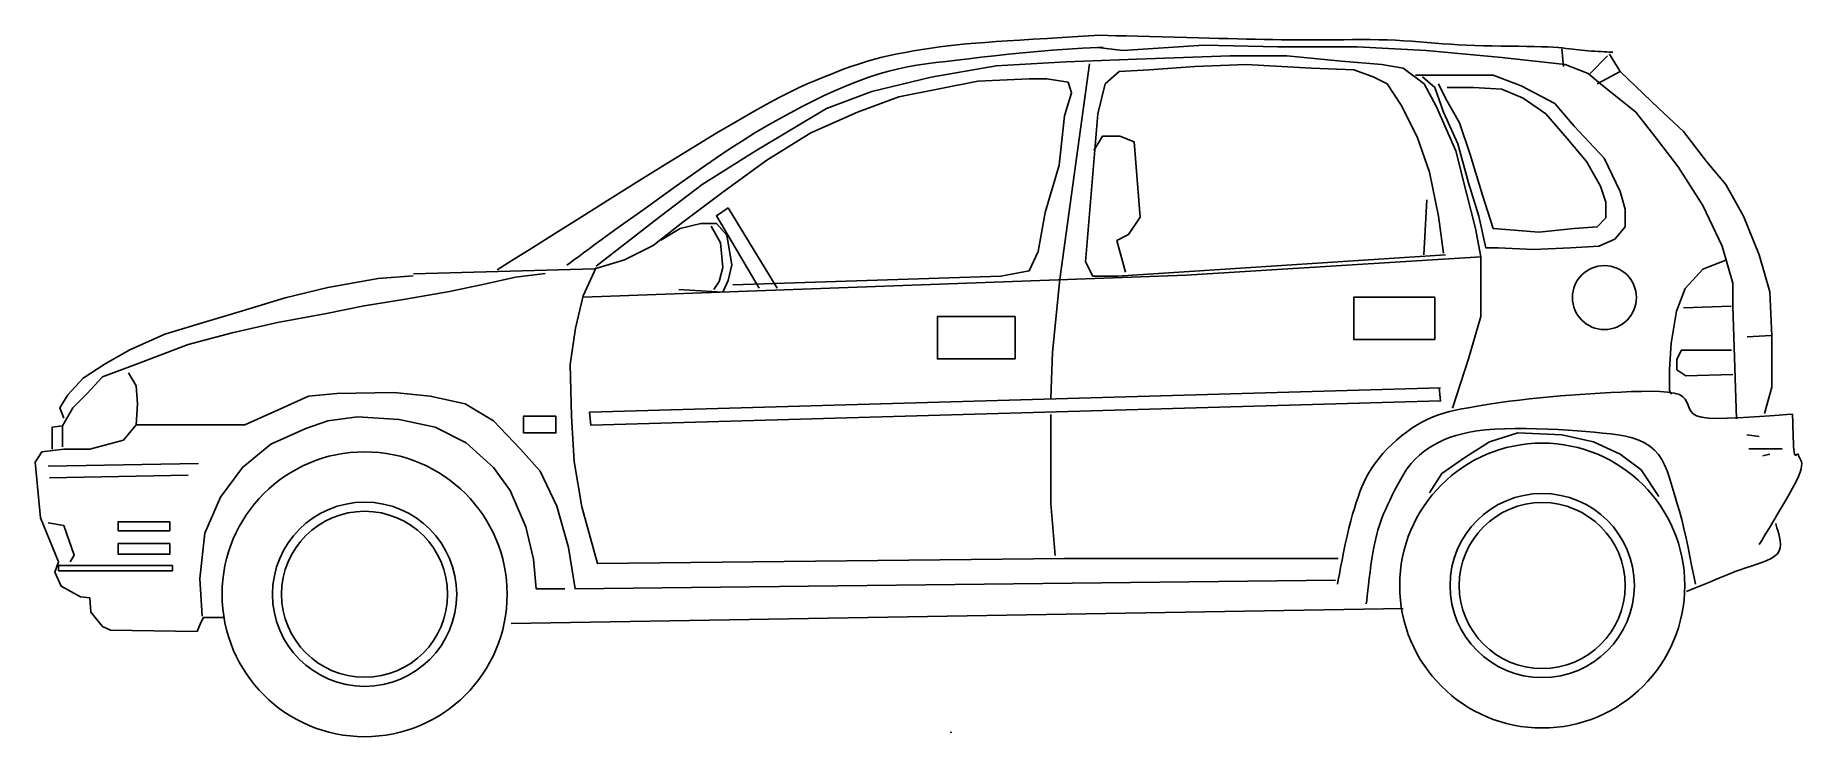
# Model space of a CAD drawing. Extents: x 52039 to 55746, y 63126 to 64599.
import ezdxf

# ---------------------------------------------------------------- set-up
doc = ezdxf.new("R2010")
doc.units = 0
doc.header["$LTSCALE"] = 32258
doc.header["$MEASUREMENT"] = 0
doc.layers.get('0').update_dxf_attribs({"linetype": 'CONTINUOUS'})

msp = doc.modelspace()

# ---------------------------------------------------------------- linework, layer by layer
at = {"linetype": 'CONTINUOUS'}
for p, q in [((55242.313, 64571.134), (55246.014, 64534.12)), ((55338.549, 64556.329), (55301.535, 64519.315)), ((54958.954, 64253.767), (54952.875, 64138.266)), ((53492.545, 64236.755), (53595.767, 64068.341)), ((54454.133, 64095.504), (55072.048, 64134.369)), ((54454.133, 64095.504), (53188.314, 64049.326)), ((55597.647, 64030.73), (55497.709, 64027.029)), ((55601.348, 64030.73), (55608.751, 63793.84)), ((55682.013, 63968.96), (55631.069, 63965.776)), ((55656.869, 63756.826), (55630.96, 63760.528)), ((55704.987, 63730.917), (55634.661, 63730.917)), ((52065.695, 63694.579), (52380.792, 63700.012)), ((55679.078, 63719.812), (55664.272, 63716.111)), ((52068.412, 63670.132), (52359.061, 63675.565)), ((54198.448, 63500.325), (54773.22, 63500.325)), ((54767.27, 63455.083), (53169.897, 63436.775)), ((54909.157, 63395.582), (53037.164, 63363.543))]:
    msp.add_line(p, q, dxfattribs=at)
at = {"linetype": 'CONTINUOUS', "flags": 128}
for points in [[(54275.6, 64599.392), (54260.755, 64598.686), (54226.786, 64596.845), (54193.99, 64594.905), (54162.588, 64592.945), (54132.768, 64591.034), (54104.739, 64589.233), (54078.779, 64587.592), (54054.82, 64586.039), (54032.562, 64584.517), (54011.716, 64582.955), (53991.995, 64581.313), (53973.1, 64579.522), (53954.753, 64577.532), (53936.634, 64575.274), (53918.475, 64572.697), (53899.968, 64569.731), (53881.749, 64566.617), (53864.436, 64563.533), (53847.81, 64560.359), (53831.602, 64556.985), (53815.562, 64553.284), (53799.463, 64549.145), (53783.036, 64544.448), (53766.031, 64539.075), (53748.221, 64532.926), (53729.325, 64525.852), (53710.639, 64518.618), (53693.098, 64511.733), (53676.003, 64504.788), (53658.651, 64497.345), (53640.353, 64488.987), (53620.393, 64479.286), (53598.075, 64467.824), (53572.693, 64454.172), (53543.549, 64437.904), (53509.928, 64418.591), (53468.904, 64394.283), (53419.562, 64364.304), (53364.25, 64330.205), (53305.316, 64293.549), (53245.129, 64255.879), (53186.045, 64218.735), (53130.405, 64183.691), (53080.575, 64152.279), (53038.905, 64126.051), (53007.751, 64106.559)], [(54275.6, 64599.392), (54289.252, 64599.024), (54307.003, 64598.537), (54328.077, 64597.95), (54351.678, 64597.303), (54377.021, 64596.606), (54403.309, 64595.89), (54429.746, 64595.184), (54455.536, 64594.507), (54479.904, 64593.88), (54502.033, 64593.343), (54522.46, 64592.865), (54542.26, 64592.398), (54561.553, 64591.95), (54580.439, 64591.522), (54599.005, 64591.114), (54617.373, 64590.746), (54635.631, 64590.408), (54653.889, 64590.109), (54672.247, 64589.86), (54690.804, 64589.641), (54709.55, 64589.542), (54728.355, 64589.592), (54747.181, 64589.721), (54765.996, 64589.91), (54784.732, 64590.109), (54803.358, 64590.268), (54821.835, 64590.348), (54840.104, 64590.298), (54858.143, 64590.079), (54875.874, 64589.641), (54893.266, 64588.955), (54910.321, 64588.02), (54927.087, 64586.895), (54943.663, 64585.651), (54960.081, 64584.328), (54976.439, 64582.985), (54992.786, 64581.681), (55009.184, 64580.467), (55025.721, 64579.403), (55042.437, 64578.537), (55059.73, 64577.89), (55077.739, 64577.383), (55096.167, 64577.005), (55114.724, 64576.706), (55133.121, 64576.458), (55151.081, 64576.229), (55168.314, 64575.99), (55184.513, 64575.701), (55199.408, 64575.323), (55212.701, 64574.836), (55224.313, 64574.229), (55234.472, 64573.542), (55243.407, 64572.776), (55251.347, 64571.97), (55258.511, 64571.134), (55265.118, 64570.309), (55271.396, 64569.503), (55277.555, 64568.736), (55283.824, 64568.05), (55290.431, 64567.433), (55297.376, 64566.906), (55304.41, 64566.398), (55311.425, 64565.94), (55318.301, 64565.513), (55324.907, 64565.125), (55331.126, 64564.776), (55336.828, 64564.458), (55341.902, 64564.179), (55346.22, 64563.941), (55349.653, 64563.732)], [(54279.978, 64573.99), (54268.327, 64573.622), (54236.576, 64572.159), (54204.726, 64570.269), (54172.996, 64568.02), (54141.614, 64565.473), (54110.789, 64562.677), (54080.74, 64559.702), (54051.695, 64556.587), (54023.875, 64553.413), (53997.478, 64550.229), (53972.901, 64547.274), (53950.096, 64544.618), (53928.704, 64542.07), (53908.356, 64539.434), (53888.695, 64536.518), (53869.352, 64533.155), (53849.959, 64529.125), (53830.159, 64524.26), (53809.572, 64518.36), (53787.831, 64511.225), (53765.265, 64502.997), (53742.4, 64493.912), (53719.236, 64484.012), (53695.784, 64473.316), (53672.043, 64461.863), (53648.004, 64449.685), (53623.676, 64436.799), (53599.06, 64423.238), (53574.145, 64409.039), (53548.932, 64394.213), (53522.674, 64378.035), (53494.913, 64360.055), (53466.188, 64340.732), (53436.994, 64320.583), (53407.851, 64300.057), (53379.265, 64279.659), (53351.763, 64259.869), (53325.833, 64241.163), (53302.003, 64224.029), (53280.779, 64208.944), (53261.815, 64195.522), (53244.352, 64183.015), (53228.373, 64171.433), (53213.816, 64160.776), (53200.642, 64151.055), (53188.812, 64142.25), (53178.275, 64134.379), (53169.001, 64127.434), (53160.932, 64121.414), (53154.016, 64116.31)], [(54202.1, 64543.623), (54054.83, 64535.553), (53919.012, 64511.106), (53794.06, 64481.226), (53698.988, 64445.914), (53549.589, 64356.274), (53438.218, 64285.649), (53337.713, 64209.591), (53215.478, 64114.519)], [(54202.1, 64543.623), (54350.275, 64548.926), (54546.449, 64556.329), (54664.894, 64556.329), (54779.637, 64545.225), (54864.77, 64537.822), (54909.186, 64530.419), (54953.603, 64497.106), (54979.513, 64448.988), (55020.229, 64356.453), (55042.437, 64267.62), (55060.944, 64193.592), (55072.048, 64134.369), (55072.048, 64008.522), (55046.138, 63919.688), (55012.826, 63816.049)], [(55249.715, 64537.822), (55116.465, 64552.627), (54957.305, 64567.433), (54812.95, 64574.836), (54646.387, 64574.836), (54490.928, 64578.537), (54320.664, 64567.433), (54268.327, 64573.622)], [(55342.25, 64560.03), (55364.459, 64523.016), (55316.34, 64497.106)], [(54124.49, 64508.151), (54016.801, 64502.957), (53935.31, 64486.659), (53851.103, 64470.361), (53764.18, 64437.765), (53666.392, 64394.303), (53574.036, 64337.26), (53484.396, 64272.067), (53397.473, 64206.875), (53334.997, 64157.981), (53275.237, 64128.101), (53212.761, 64109.086), (52832.472, 64098.221)], [(54124.49, 64508.151), (54161.504, 64508.211), (54205.92, 64500.808), (54213.323, 64478.599), (54198.518, 64430.481), (54187.413, 64326.842), (54157.802, 64226.904), (54142.997, 64145.473), (54124.49, 64104.758), (54065.267, 64093.654), (53502.655, 64075.147)], [(54251.103, 64539.529), (54188.683, 64086.984), (54173.078, 63934.055), (54169.957, 63837.304)], [(54994.319, 64141.772), (54983.215, 64219.501), (54964.708, 64312.036), (54938.798, 64386.064), (54905.485, 64452.69), (54875.874, 64497.106), (54846.263, 64511.912), (54805.547, 64526.718), (54716.714, 64530.419), (54579.762, 64537.822), (54472.421, 64534.12), (54376.185, 64526.718), (54313.261, 64523.016), (54283.65, 64497.106), (54268.844, 64434.183), (54242.934, 64123.265), (54257.74, 64093.654), (54309.56, 64093.654), (54998.02, 64138.071)], [(54935.096, 64515.613), (55012.826, 64515.613), (55097.958, 64515.613), (55157.18, 64493.405), (55227.507, 64456.391), (55268.222, 64408.273), (55331.146, 64341.648), (55364.459, 64271.321), (55375.563, 64234.307), (55375.563, 64197.293), (55353.355, 64171.383), (55320.042, 64156.578), (55260.82, 64152.876), (55183.09, 64149.175), (55109.062, 64152.876), (55083.152, 64152.876), (55068.347, 64219.501), (55046.138, 64289.828), (55023.93, 64371.259), (54994.319, 64437.884), (54975.812, 64489.704), (54949.902, 64511.912)], [(55249.715, 64537.822), (55297.833, 64519.315), (55323.743, 64497.106), (55397.771, 64437.884), (55438.487, 64386.064), (55486.605, 64323.141), (55538.424, 64241.71), (55579.14, 64156.578), (55601.348, 64078.848), (55601.348, 64027.029)], [(55364.459, 64523.016), (55445.89, 64445.287), (55497.709, 64397.169), (55545.827, 64334.245), (55586.543, 64286.127), (55623.557, 64219.501), (55656.869, 64138.071), (55679.078, 64060.341), (55682.779, 63967.806), (55682.779, 63860.466), (55667.974, 63804.945)], [(55001.722, 64489.704), (55057.243, 64489.704), (55116.465, 64486.002), (55160.882, 64467.495), (55209, 64434.183), (55253.417, 64382.363), (55294.132, 64334.245), (55323.743, 64282.425), (55334.847, 64249.113), (55334.847, 64215.8), (55316.34, 64197.293), (55268.222, 64193.592), (55194.194, 64186.189), (55142.375, 64189.89), (55097.958, 64193.592), (55075.749, 64263.918), (55049.84, 64349.05), (55027.631, 64415.676), (54998.02, 64467.495), (54983.215, 64497.106)], [(54259.869, 64357.11), (54278.106, 64387.505), (54314.58, 64387.505), (54344.975, 64375.347), (54357.133, 64217.293), (54332.817, 64180.819), (54308.501, 64168.661), (54326.738, 64101.792)], [(53492.545, 64236.755), (53468.098, 64220.457), (53557.738, 64068.341)], [(53351.295, 64168.846), (53392.04, 64193.293), (53435.502, 64204.158), (53468.098, 64204.158), (53489.829, 64179.711), (53500.694, 64117.235), (53492.545, 64084.639), (53481.68, 64060.192), (53389.324, 64065.625)], [(53457.233, 64198.726), (53476.247, 64163.413), (53481.68, 64111.803), (53473.531, 64081.923), (53462.665, 64065.625)], [(52095.575, 63735.324), (52095.575, 63778.786), (52117.306, 63816.815), (52147.186, 63846.695), (52179.782, 63882.007), (52215.095, 63895.589), (52244.974, 63906.454), (52359.061, 63949.916), (52451.417, 63974.363), (52546.489, 63996.094), (52649.711, 64015.108), (52728.485, 64031.407), (52815.408, 64044.988), (52907.764, 64061.286), (52983.822, 64077.585), (53046.298, 64091.166), (53108.774, 64099.315)], [(54198.448, 63500.325), (53218.194, 63489.758), (53185.598, 63609.278), (53169.3, 63704.35), (53163.867, 63799.422), (53161.151, 63908.076), (53172.016, 63984.134), (53188.314, 64052.043), (53215.478, 64111.803)], [(55586.543, 64126.966), (55538.424, 64108.459), (55501.41, 64067.744), (55482.904, 64019.626), (55471.799, 63953.001), (55468.098, 63897.48), (55468.098, 63853.063), (55471.799, 63845.66)], [(52831.706, 64093.883), (52758.365, 64088.45), (52652.427, 64069.435), (52562.787, 64047.705), (52473.148, 64020.541), (52391.657, 63996.094), (52310.167, 63971.647), (52236.825, 63939.051), (52185.215, 63909.171), (52139.037, 63879.291), (52106.441, 63843.978), (52090.143, 63816.815), (52098.292, 63795.084)], [(54975.812, 64049.237), (54975.812, 63960.403), (54805.547, 63960.403), (54805.547, 64049.237), (54975.812, 64049.237)], [(54094.878, 64008.522), (54094.878, 63919.688), (53932.017, 63919.688), (53932.017, 64008.522), (54094.878, 64008.522)], [(55598.274, 63938.155), (55493.202, 63938.155), (55483.65, 63919.051), (55483.65, 63896.763), (55502.754, 63884.027), (55601.458, 63887.211)], [(52234.109, 63890.156), (52250.407, 63862.993), (52253.124, 63824.964), (52250.407, 63781.502)], [(53171.25, 63436.526), (53157.668, 63523.449), (53133.221, 63610.372), (53097.908, 63683.714), (53057.163, 63729.892), (53000.12, 63789.651), (52940.36, 63824.964), (52867.019, 63841.262), (52790.961, 63849.411), (52671.441, 63846.695), (52611.682, 63841.262), (52551.922, 63814.099), (52478.581, 63781.502), (52250.407, 63781.502), (52223.244, 63748.906), (52152.619, 63729.892), (52098.292, 63729.892), (52052.114, 63724.459), (52038.532, 63702.728), (52049.397, 63585.925), (52087.426, 63493.569), (52079.277, 63471.838), (52092.859, 63441.959), (52133.604, 63420.228), (52152.619, 63417.511), (52155.335, 63387.632), (52179.782, 63357.752), (52196.08, 63349.603), (52378.076, 63346.886), (52386.225, 63365.901), (52391.657, 63376.766), (52435.119, 63376.766)], [(54987.762, 63858.675), (53201.896, 63807.571), (53204.612, 63780.408), (54987.762, 63831.511), (54985.045, 63858.675)], [(55726.589, 63803.392), (55714.629, 63802.756), (55698.47, 63801.611), (55679.108, 63800.149), (55657.516, 63798.557), (55634.651, 63797.024), (55611.507, 63795.751), (55589.05, 63794.925), (55568.265, 63794.736), (55550.106, 63795.373), (55535.549, 63797.024), (55525.042, 63800.049), (55517.778, 63804.417), (55512.943, 63809.8), (55509.729, 63815.88), (55507.291, 63822.297), (55504.833, 63828.745), (55501.52, 63834.864), (55496.535, 63840.327), (55489.043, 63844.814), (55478.237, 63847.968), (55464.207, 63849.928), (55447.83, 63851.103), (55429.522, 63851.6), (55409.672, 63851.511), (55388.687, 63850.953), (55366.976, 63850.038), (55344.937, 63848.854), (55322.967, 63847.511), (55301.465, 63846.128), (55280.829, 63844.784), (55260.372, 63843.391), (55239.268, 63841.76), (55217.766, 63839.909), (55196.115, 63837.859), (55174.563, 63835.63), (55153.369, 63833.252), (55132.773, 63830.725), (55113.022, 63828.078), (55094.366, 63825.332), (55077.053, 63822.496), (55061.093, 63819.74), (55046.238, 63817.123), (55032.328, 63814.536), (55019.234, 63811.85), (55006.806, 63808.964), (54994.906, 63805.77), (54983.394, 63802.129), (54972.11, 63797.95), (54960.927, 63793.104), (54949.693, 63787.472), (54938.439, 63781.045), (54927.305, 63773.901), (54916.38, 63766.13), (54905.704, 63757.831), (54895.366, 63749.065), (54885.436, 63739.951), (54875.953, 63730.538), (54867.018, 63720.947), (54858.67, 63711.235), (54850.989, 63701.504), (54844.084, 63691.753), (54837.925, 63681.893), (54832.422, 63671.873), (54827.457, 63661.645), (54822.93, 63651.157), (54818.751, 63640.372), (54814.791, 63629.238), (54810.95, 63617.705), (54807.139, 63605.726), (54803.229, 63593.248), (54799.259, 63579.497), (54795.339, 63564.065), (54791.508, 63547.508), (54787.826, 63530.384), (54784.324, 63513.25), (54781.07, 63496.664), (54778.105, 63481.172), (54775.468, 63467.321), (54773.22, 63455.68), (54771.389, 63446.784)], [(54169.957, 63802.973), (54169.957, 63615.713), (54179.32, 63506.478)], [(55726.589, 63803.392), (55726.758, 63798.328), (55726.927, 63791.403), (55727.116, 63783.065), (55727.335, 63773.771), (55727.584, 63763.99), (55727.892, 63754.19), (55728.251, 63744.807), (55728.678, 63736.3), (55729.186, 63729.145), (55729.773, 63723.792), (55730.519, 63720.37), (55731.435, 63718.449), (55732.479, 63717.703), (55733.594, 63717.812), (55734.748, 63718.419), (55735.892, 63719.215), (55736.967, 63719.842), (55737.932, 63719.972), (55738.728, 63719.285), (55739.325, 63717.424), (55740.091, 63714.967), (55741.265, 63712.539), (55742.638, 63709.972), (55743.992, 63707.086), (55745.096, 63703.693), (55745.753, 63699.624), (55745.713, 63694.689), (55744.778, 63688.699), (55742.728, 63681.485), (55739.325, 63672.848), (55734.032, 63661.874), (55726.748, 63648.222), (55717.972, 63632.611), (55708.201, 63615.775), (55697.933, 63598.422), (55687.674, 63581.308), (55677.904, 63565.14), (55669.128, 63550.642), (55661.844, 63538.543), (55656.541, 63529.568)], [(52073.844, 63729.892), (52073.844, 63776.07), (52095.575, 63778.786)], [(53149.519, 63436.526), (53089.759, 63436.526), (53084.327, 63499.002), (53068.029, 63566.911), (53035.432, 63642.969), (53000.12, 63691.863), (52943.076, 63743.473), (52877.884, 63776.07), (52801.826, 63792.368), (52714.903, 63797.8), (52652.427, 63789.651), (52606.249, 63773.353), (52532.908, 63740.757), (52473.148, 63691.863), (52426.97, 63629.387), (52394.374, 63553.329), (52383.508, 63458.257), (52388.941, 63379.483)], [(53131.271, 63799.422), (53131.271, 63764.11), (53063.362, 63764.11), (53063.362, 63799.422), (53131.271, 63799.422)], [(55522.813, 63446.784), (55520.634, 63457.043), (55517.928, 63470.505), (55514.763, 63486.515), (55511.201, 63504.435), (55507.291, 63523.598), (55503.102, 63543.379), (55498.684, 63563.11), (55494.087, 63582.144), (55489.381, 63599.845), (55484.605, 63615.536), (55480.078, 63629.974), (55475.899, 63644.222), (55471.829, 63658.162), (55467.65, 63671.654), (55463.113, 63684.589), (55458.019, 63696.848), (55452.118, 63708.29), (55445.183, 63718.807), (55436.984, 63728.26), (55427.293, 63736.528), (55416.139, 63743.473), (55403.761, 63749.115), (55390.279, 63753.642), (55375.792, 63757.214), (55360.429, 63760.01), (55344.31, 63762.209), (55327.534, 63763.97), (55310.231, 63765.473), (55292.5, 63766.876), (55274.461, 63768.368), (55255.367, 63769.891), (55234.681, 63771.224), (55212.831, 63772.319), (55190.254, 63773.115), (55167.399, 63773.542), (55144.713, 63773.572), (55122.614, 63773.124), (55101.56, 63772.139), (55081.988, 63770.577), (55064.317, 63768.368), (55048.367, 63765.582), (55033.552, 63762.309), (55019.771, 63758.538), (55006.905, 63754.259), (54994.866, 63749.463), (54983.553, 63744.15), (54972.837, 63738.299), (54962.638, 63731.902), (54952.837, 63724.947), (54943.325, 63717.424), (54934.28, 63709.046), (54925.883, 63699.624), (54918.092, 63689.385), (54910.848, 63678.53), (54904.122, 63667.276), (54897.863, 63655.834), (54892.013, 63644.411), (54886.53, 63633.218), (54881.356, 63622.462), (54876.461, 63612.352), (54871.993, 63602.93), (54868.083, 63593.965), (54864.66, 63585.348), (54861.645, 63576.93), (54858.949, 63568.572), (54856.521, 63560.165), (54854.262, 63551.558), (54852.113, 63542.613), (54849.984, 63533.21), (54847.805, 63523.2), (54845.626, 63512.056), (54843.556, 63499.589), (54841.596, 63486.256), (54839.765, 63472.495), (54838.054, 63458.724), (54836.502, 63445.411), (54835.099, 63432.984), (54833.855, 63421.88), (54832.78, 63412.536), (54831.885, 63405.392)], [(55445.89, 63630.979), (55408.875, 63686.5), (55364.459, 63719.812), (55308.938, 63745.722), (55242.313, 63760.528), (55149.777, 63764.229), (55090.555, 63745.722), (55038.736, 63712.41), (54990.617, 63679.097), (54964.708, 63638.382)], [(52065.695, 63575.06), (52098.292, 63569.627), (52120.022, 63507.151), (52111.873, 63493.569)], [(52321.032, 63577.776), (52321.032, 63558.762), (52212.378, 63558.762), (52212.378, 63577.776), (52321.032, 63577.776)], [(55691.565, 63574.144), (55692.222, 63570.264), (55693.635, 63565.13), (55695.505, 63559.02), (55697.505, 63552.195), (55699.326, 63544.891), (55700.659, 63537.389), (55701.187, 63529.936), (55700.59, 63522.802), (55698.55, 63516.225), (55694.749, 63510.464), (55688.978, 63505.41), (55681.436, 63500.713), (55672.431, 63496.315), (55662.302, 63492.156), (55651.367, 63488.176), (55639.964, 63484.336), (55628.402, 63480.555), (55617.01, 63476.794), (55606.124, 63472.983), (55596.045, 63469.072), (55586.145, 63464.953), (55575.697, 63460.625), (55564.971, 63456.177), (55554.225, 63451.729), (55543.708, 63447.381), (55533.698, 63443.252), (55524.425, 63439.421), (55516.166, 63436.018), (55509.181, 63433.133), (55503.709, 63430.864)], [(52321.032, 63531.598), (52321.032, 63509.867), (52212.378, 63509.867), (52212.378, 63531.598), (52321.032, 63531.598)], [(52326.465, 63485.42), (52326.465, 63474.555), (52087.426, 63474.555), (52087.426, 63485.42), (52326.465, 63485.42)]]:
    msp.add_lwpolyline(points, dxfattribs=at)
at = {"linetype": 'CONTINUOUS'}
for centre, radius in [((55331.773, 64048.56), 67.163), ((55201.229, 63443.6), 299.177), ((52729.649, 63425.292), 299.177), ((52729.649, 63425.292), 193.418), ((55201.229, 63443.6), 193.418), ((55201.229, 63443.6), 174.304), ((52729.649, 63425.292), 174.304)]:
    msp.add_circle(centre, radius, dxfattribs=at)
msp.add_point((53960.561, 63135.392), dxfattribs=at)

doc.saveas('drawing.dxf')
